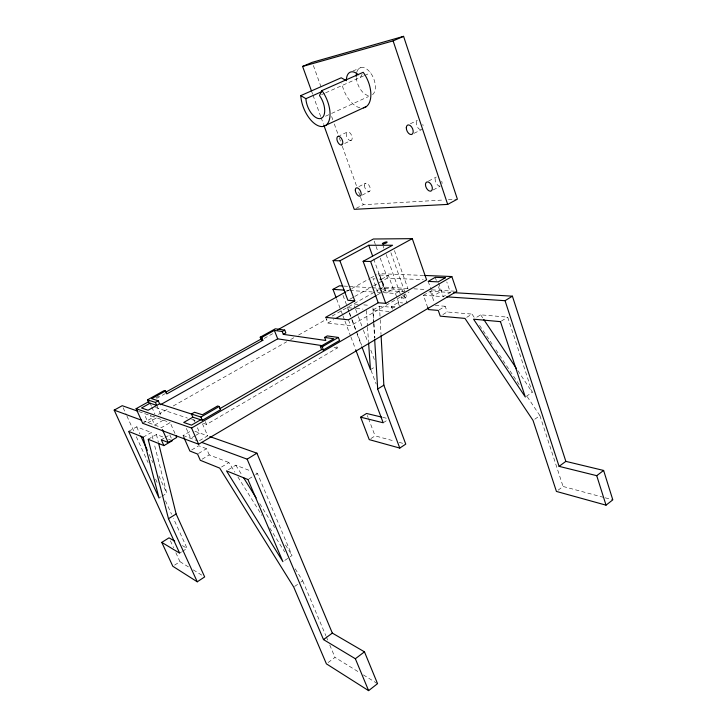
<?xml version="1.0" encoding="UTF-8"?>
<svg xmlns="http://www.w3.org/2000/svg" width="727" height="727" viewBox="0 0 727 727"><rect width="100%" height="100%" fill="white"/><g stroke="black" fill="none" stroke-linecap="round" stroke-linejoin="round"><path stroke-width="0.55" stroke-dasharray="3.63 2.73" d="M362.119 74.299L360.528 77.289A14.958 8.315 68 0 0 358.184 74.654M328.113 662.551L335.002 657.39L358.638 671.984M558.1 490.189L563.071 486.463L604.155 497.522M294.626 586.453L300.015 582.709M300.914 582.082L302.705 580.828L294.308 567.36M534.754 419.225L539.907 415.635L526.075 394.952M284.739 560.444L289.291 557.355M290.2 556.737L292.027 555.501L257.467 473.568L255.404 472.768M526.184 396.424L532.273 392.298L507.7 317.136L480.656 314.836L475.331 318.099M174.598 565.124L179.96 561.662L189.456 567.533M370.906 438.554L375.077 435.873L394.797 441.18M179.642 553.129L181.505 551.938M182.432 551.339L187.075 548.367L173.444 518.387M383.193 422.769L387.491 420.015M248.907 478.92L254.614 475.349M255.568 474.758L257.467 473.568M501.385 321.089L507.7 317.136M228.369 469.733L235.784 465.18L251.269 471.169M221.562 467.007L228.905 462.526L234.903 472.141M466.734 317.326L472.023 314.1L474.54 317.863M159.022 497.986L160.958 496.814M161.921 496.223L166.765 493.288L154.088 443.37M370.443 369.661L374.896 366.962M202.079 459.219L209.24 454.911L228.905 462.526M442.861 314.582L447.196 311.983L472.023 314.1M198.453 453.512L206.532 448.686L209.24 454.911M439.135 309.884L445.224 306.258L447.196 311.983M191.655 449.968L198.762 445.76L206.532 448.686M199.425 440.68L207.668 435.818L202.46 423.777M427.712 307.539L423.432 295.316L443.325 296.625L450.386 292.463L446.796 281.949M195.2 435.673L190.674 438.336L186.33 428.412M196.108 435.146L199.725 433.019L197.144 427.085M183.967 437.59L183.059 435.528L192.019 430.302M423.432 295.316L430.384 291.263L450.386 292.463M203.369 423.368L206.559 424.423L337.355 347.96L336.174 344.889M161.285 439.771L164.129 438.127M165.074 437.572L168.855 435.382M392.435 309.166L391.453 306.467L398.169 302.577L402.64 302.932M325.641 317.326L327.822 323.033L350.659 325.714L409.101 292.009M148.144 439.253L156.432 434.492L164.411 437.572M373.633 322.406L372.878 309.993L379.449 306.203L395.752 307.594M143.11 437.227L151.334 432.52L152.988 439.026M174.989 433.492L170.173 422.605L161.503 427.576L143.864 421.069M383.311 292.672L395.433 293.472L402.24 289.573L403.739 293.79M163.293 420.179L154.715 425.068L150.289 415.181M327.822 323.033L333.738 319.671M377.168 294.989L385.065 290.5L403.639 291.663M128.634 431.384L136.658 426.84L151.334 432.52M142.683 423.278L154.515 416.58M158.459 414.345L169.318 408.21M173.262 405.975L286.711 341.772M290.655 339.536L294.608 337.301M298.552 335.074L327.159 318.88M332.094 316.091L378.458 289.846M379.449 289.291L383.393 287.056L408.256 288.501M375.141 278.895L372.987 278.795L377.895 292.318L381.73 290.146M382.684 289.6L384.601 288.519L379.73 275.024L377.804 276.106M381.62 279.204L388.418 275.388L393.316 289.037L386.564 292.89L381.62 279.204L379.467 279.104M349.86 299.206L353.813 296.979M354.803 296.425L372.587 286.42M373.578 285.865L387.418 278.087L423.241 279.704M155.896 397.678L158.868 396.024M346.879 291.282L350.841 289.073M351.832 288.528L369.643 278.605M370.634 278.05L376.568 274.742M156.623 398.414L165.447 393.498M264.174 338.437L272.661 333.711M433.156 189.956L439.926 186.385M428.53 181.087L436.291 177.043M356.239 208.313L363.236 204.705L443.933 199.97M362.182 195.109L369.489 191.392M358.874 186.612L365.281 183.377M414.081 133.286L422.033 129.388M410.373 123.763L417.353 120.391M344.68 143.473L351.232 140.356A4.626 2.49 66 0 0 351.813 136.022L351.359 134.904A4.626 2.49 66 0 0 347.797 131.86L339.663 135.604M325.496 116.229L330.621 113.894M331.639 113.421L368.507 96.555M321.543 94.646L324.615 93.274M325.641 92.82L363.527 75.953M364.527 75.517L370.516 72.845M352.913 71.064L360.874 67.566M351.232 140.356L350.614 140.547A4.626 2.49 66 0 1 347.07 137.503L346.615 136.394A4.626 2.49 66 0 1 347.17 132.06M448.414 199.707L456.265 199.243M423.65 275.424L378.549 273.643L383.393 287.056M379.73 275.024L388.418 275.388M413.908 288.828L426.34 289.546M431.992 289.873L454.593 291.191M343.953 286.084L348.469 286.347M349.596 286.42L371.052 287.701M372.179 287.774L402.24 289.573M346.47 290.246L348.715 290.4M349.832 290.473L372.288 291.945M377.895 292.318L382.229 292.599M435.328 305.485L445.224 306.258M391.453 306.467L397.024 306.93M358.184 304.395L353.676 304.013L355.23 308.203M363.818 304.877L369.452 305.358M351.732 308.057L347.252 307.648L348.824 311.847M356.212 308.466L362.927 309.084M372.878 309.993L389.081 311.474M334.038 347.461L337.355 347.96M382.738 417.362L387.055 418.398M399.187 442.361L403.567 443.534M605.237 497.813L612.806 499.849M155.533 407.483L187.421 418.07M191.674 419.488L195.926 420.897M138.884 411.573L156.596 417.816L148.108 422.632L144.164 413.845M157.559 418.152L170.173 422.605M194.909 431.32L207.668 435.818M183.059 435.528L197.535 440.862M168.4 439.117L170.4 439.89M182.323 545.595L187.075 548.367M193.255 569.877L201.806 575.157M363.364 674.901L377.549 683.662M479.566 325.378L492.134 344.18M495.905 349.823L519.796 385.546M480.656 314.836L483.173 318.617M517.797 370.57L532.273 392.298M235.784 465.18L242.364 475.749M259.712 503.611L274.67 527.629M285.438 544.932L292.027 555.501M237.902 476.948L261.911 515.425M269.708 527.929L284.711 551.975M170.391 540.806L173.58 547.758M175.852 552.729L179.96 561.662M136.658 426.84L139.902 434.001M149.162 454.439L152.87 462.617M158.886 475.912L166.765 493.288M123.154 407.765L126.443 414.999M126.916 416.035L133.968 431.538M136.312 436.709L148.063 462.554M155.587 479.102L157.941 484.264M165.456 500.812L171.563 514.253M150.089 403.212L151.389 406.129M151.825 407.111L154.86 413.917M156.723 405.384L161.103 415.244M169.8 434.837L171.527 438.717M193.709 419.17L195 422.142M205.305 421.533L206.559 424.423M302.705 580.828L325.832 635.662M326.269 636.698L328.013 640.832M329.767 644.976L335.002 657.39M367.335 415.508L368.107 417.543M368.489 418.561L375.077 435.873M348.451 319.816L350.659 325.714M336.583 298.888L340.572 309.475M340.972 310.538L342.562 314.773M342.962 315.827L344.553 320.071M344.952 321.125L350.532 335.947M350.923 337.01L355.312 348.651M342.99 295.316L346.943 305.885M347.333 306.939L351.686 318.562M352.077 319.616L361.555 344.971M371.043 370.325L376.177 384.056M349.214 312.901L351.577 319.208M351.968 320.262L356.684 332.875M357.075 333.92L361.792 346.534M355.621 309.257L357.966 315.545M358.356 316.59L363.027 329.177M363.418 330.222L367.708 341.763M370.825 350.15L374.332 359.583M373.669 258.939L385.065 290.5M311.856 92.02L312.628 94.156M313.01 95.228L320.716 116.556M321.107 117.62L323.415 124.017M395.433 293.472L400.359 307.212M313.373 65.521L321.743 88.894M331.639 116.52L332.784 119.71M334.302 123.953L338.873 136.703M339.255 137.766L341.917 145.209M342.299 146.272L356.766 186.648M358.665 191.955L360.192 196.208M360.565 197.271L363.236 204.705M398.169 302.577L399.132 305.276M374.151 241.119L375.668 245.344M376.041 246.398L377.94 251.678M380.212 258.021L387.418 278.087M383.12 245.962L383.874 248.098M386.155 254.486L401.749 298.188M390.908 252.705L406.438 296.443M404.112 294.844L407.111 303.277M394.443 250.57L407.974 288.819M428.194 281.394L433.256 295.962L440.253 291.854L438.472 286.665M430.384 291.263L434.273 302.432M435.255 277.323L436.327 280.44M438.608 282.921L443.325 296.625M539.907 415.635L563.071 486.463M156.432 434.492L158.322 442.116M366.372 310.502L367.444 326.132M367.517 327.241L368.525 341.754M372.969 307.875L373.896 322.379M373.969 323.488L374.896 337.991M373.705 323.533L374.596 338.219M379.449 306.203L380.148 318.617M380.203 319.744L381.021 334.42M368.262 95.6A14.876 8.406 68.2 0 1 356.285 77.216M356.766 72.191A14.876 8.406 68.2 0 1 370.897 73.372A14.876 8.406 68.2 0 1 372.542 94.683M440.144 186.094A4.98 2.963 63.4 0 1 435.509 181.714A4.98 2.963 63.4 0 1 437.045 176.815M441.707 181.205A4.98 2.963 63.4 0 1 442.061 183.567M420.442 129.633A5.089 3.044 66.2 0 1 416.453 124.753A5.089 3.044 66.2 0 1 418.089 120.1M422.778 124.399A5.089 3.044 66.2 0 1 423.087 125.662M359.892 107.769A23.264 12.941 68 0 1 341.826 83.305M402.694 298.379A2.508 0.709 -19.6 0 0 406.457 296.634A2.508 0.709 -19.6 0 0 403.131 296.943A2.508 0.709 -19.6 0 0 402.694 298.379M364.436 185.449A4.526 2.435 64 0 0 368.88 191.583A4.526 2.435 64 0 0 368.862 185.103A4.526 2.435 64 0 0 364.436 185.449"/><path stroke-width="1.09" d="M363.436 107.86A23.264 12.941 68 0 0 370.87 94.446A23.264 12.941 68 0 0 363.182 72.309L321.907 90.593L319.489 95.555A15.276 7.942 67.3 0 1 320.525 118.546A15.276 7.942 67.3 0 1 305.903 98.681L300.796 95.6L341.217 77.789L345.534 80.234M183.967 437.59L189.883 451.022L197.553 454.048L200.288 460.291L219.727 468.124L293.735 587.08L326.396 663.842L368.607 690.65L377.549 683.662L364.463 651.837L332.339 633.099L256.904 453.175L209.803 436.573M427.712 307.539L428.421 309.575L438.263 310.402L440.253 316.145L464.962 318.408L533.036 420.424L556.437 491.434L606.027 505.156L612.806 499.849L603.619 470.451L565.851 461.372L559.081 466.352L505.047 300.696L446.696 296.852M201.688 442.389L247.153 459.164L323.497 639.596L355.358 658.744L364.463 651.837M559.081 466.352L596.731 475.676L603.619 470.451M323.497 639.596L332.339 633.099M174.725 541.161L169.018 537.835L161.785 542.387L172.817 566.269L197.262 581.8L204.66 576.92L176.143 513.98L158.586 443.197M381.657 417.098L366.553 413.472L360.656 417.189L369.243 439.626L399.777 448.077L405.757 444.124L383.856 385.192L381.084 335.547M197.262 581.8L168.482 518.724L176.143 513.98M399.777 448.077L377.686 389.018L383.856 385.192M247.153 459.164L256.904 453.175M505.047 300.696L512.399 296.18L565.851 461.372M148.971 401.531L136.103 408.701L142.683 423.278L198.635 444.233L456.856 291.318L451.84 276.542L424.777 275.469M202.333 420.297L220.572 409.692L219.209 406.466L217.564 405.993L202.397 414.772L194.5 412.273L191.465 414.008L192.855 417.198L202.333 420.297L200.934 417.053L159.595 403.776L148.081 410.237L141.529 407.992L150.089 403.212M219.908 408.629L321.579 349.605L323.433 349.896L339.545 340.536L338.364 337.446L327.268 335.919L324.624 337.437L325.796 340.481L283.321 334.356L282.194 331.503L274.352 330.403L261.729 337.428L260.211 337.192L261.347 340.018L262.874 340.263L261.729 337.428M136.103 408.701L191.565 428.03L451.84 276.542M172.39 440.662L163.902 445.615L161.285 439.771L168.137 442.461L176.743 437.454L175.87 435.473M321.579 349.605L320.38 346.506L333.829 338.727L324.624 337.437M200.934 417.053L219.209 406.466M320.38 346.506L322.234 346.788L338.364 337.446M200.725 419.77L191.501 425.131L183.722 422.46L192.855 417.198M354.785 300.869L325.641 317.326L348.451 319.816L378.222 302.759L385.764 303.368L426.595 279.859L412.282 238.647L373.396 239.001L333.084 260.639L347.888 300.315L354.785 300.869L339.918 260.793L333.084 260.639M335.71 318.553L376.177 295.553M283.321 334.356L285.847 332.939L284.72 330.085L275.315 328.804L260.211 337.192M160.458 404.712L277.714 338.846L322.997 345.77M155.405 402.404L156.723 405.384L148.79 402.785L147.481 399.859L155.405 402.404L158.277 400.804L159.595 403.776M282.194 331.503L284.72 330.085M262.874 340.263L166.783 393.898L165.502 390.972L151.625 398.696L158.277 400.804M165.792 392.162L261.784 338.691M277.614 329.867L345.898 291.836M147.481 399.859L164.166 390.581L165.502 390.972M161.785 542.387L179.642 553.129L114.194 410.128L122.218 405.693L137.848 411.209M336.192 297.834L333.002 289.364L339.436 285.811L342.826 286.011M378.222 302.759L363.127 261.311L370.597 261.484L412.282 238.647M363.127 261.311L392.562 245.253L368.734 245.263L339.918 260.793M323.797 125.089L354.24 209.34L447.687 204.405L457.383 199.18L403.585 36.35L312.228 62.331L302.605 66.43L311.465 90.957M326.15 125.117L366.499 106.46M305.903 98.681L321.479 91.775M302.605 66.43L393.116 40.885L403.585 36.35M453.766 292.663L512.399 296.18M333.002 289.364L344.225 290.1M360.656 417.189L383.193 422.769L355.703 349.714M114.194 410.128L141.747 420.288M163.902 445.615L148.144 439.253L168.482 518.724M483.8 319.553L516.534 368.68M243.563 477.675L256.122 497.85M140.829 436.046L147.308 450.349M162.385 429.557L168.137 442.461M191.565 428.03L198.635 444.233M355.358 658.744L368.607 690.65M274.352 330.403L277.714 338.846M322.234 346.788L323.433 349.896M362.191 347.588L370.443 369.661L368.598 342.871M370.597 261.484L385.764 303.368M368.734 245.263L372.533 255.786M393.116 40.885L447.687 204.405M596.731 475.676L606.027 505.156M374.659 339.345L377.686 389.018M356.257 76.353A14.876 8.406 68.2 0 1 356.539 73.145M321.907 90.593A23.773 12.359 67.3 0 1 323.57 126.38A23.773 12.359 67.3 0 1 300.796 95.6M346.397 80.724A14.958 8.315 68 0 1 358.184 74.654M445.36 277.741L438.245 281.867L428.194 281.394L435.255 277.323L445.36 277.741M338.4 136.285L337.782 136.485A4.653 2.463 65.9 0 0 337.264 140.82L337.719 141.938A4.653 2.463 65.9 0 0 341.254 145L341.872 144.818A4.653 2.463 65.9 0 0 342.417 140.484L341.954 139.357A4.653 2.463 65.9 0 0 338.4 136.285M500.476 321.652L473.559 319.189L525.321 397.015L500.476 321.652M143.11 437.227L128.634 431.384L159.022 497.986L143.11 437.227M247.952 479.52L226.515 470.869L282.921 561.68L247.952 479.52M383.283 243.927A2.544 0.591 -19.9 0 0 387.127 242.2A2.544 0.591 -19.9 0 0 383.801 242.682A2.544 0.591 -19.9 0 0 383.283 243.927M355.303 190.056A4.553 2.408 63.9 0 0 359.747 196.235A4.553 2.408 63.9 0 0 359.692 189.747A4.553 2.408 63.9 0 0 355.303 190.056M425.468 184.394A5.007 2.935 63.4 0 0 430.475 191.192A5.007 2.935 63.4 0 0 430.802 184.013A5.007 2.935 63.4 0 0 425.468 184.394M406.302 127.716A5.116 3.017 66 0 0 411.355 134.54A5.116 3.017 66 0 0 411.591 126.925A5.116 3.017 66 0 0 406.302 127.716"/></g></svg>
